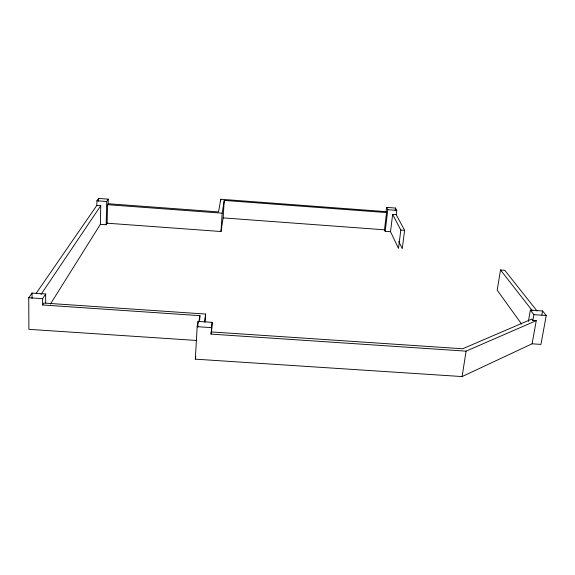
<?xml version="1.0" encoding="UTF-8"?>
<svg xmlns="http://www.w3.org/2000/svg" width="575" height="575" viewBox="0 0 575 575"><rect width="100%" height="100%" fill="white"/><g stroke="black" fill="none" stroke-linecap="round" stroke-linejoin="round"><path stroke-width="0.86" d="M199.676 320.11L199.935 315.661L42.6 304.98L42.6 298.691L45.691 293.998L32.042 293.063L28.75 297.742L28.901 329.338L196.715 340.479M45.684 302.903L45.691 293.998M36.146 293.365L96.837 205.412L96.931 200.79L98.591 198.432L108.265 199.151L108.157 203.73L107.539 204.686L107.115 223.201L106.181 224.753L100.366 224.329L50.406 304.118M98.533 201.092L98.591 198.432M100.366 224.329L100.747 205.699L96.837 205.412M106.181 224.753L106.706 201.516L108.265 199.151M528.367 321.389L530.373 310.119L542.577 310.967L546.25 315.51L540.938 344.403L532.083 343.807L462.106 376.567L195.327 359.159L197.167 326.679L198.123 321.396L212.168 322.345L211.557 332.134M197.807 326.988L198.123 321.396M205.196 322.036L205.67 314.058L43.844 303.054L42.6 304.98M532.083 343.807L536.259 320.649L466.088 351.145L211.018 334.104L212.168 322.345M220.671 200.998L220.778 199.259L386.105 211.65L386.565 212.57L384.481 229.806L385.178 231.322L390.511 231.711L398.497 248.378L400.818 230.086L392.646 214.403L396.218 214.669L404.613 230.367L402.27 248.652L398.734 241.464M107.115 223.201L221.001 231.517L222.166 213.181L224.25 200.416L386.565 212.57M221.001 231.517L223.136 217.889L224.25 200.416M386.105 211.65L386.616 207.395L395.485 208.064L396.75 210.378L396.218 214.669M385.178 231.322L387.802 209.702L386.616 207.395M390.511 231.711L392.646 214.403M395.169 210.63L395.485 208.064M211.018 334.104L211.32 331.933L462.645 348.759L531.832 319.067L532.852 320.412L536.259 320.649M462.106 376.567L466.088 351.145M204.377 321.993L205.67 314.058M537.086 311.032L504.764 270.272L500.523 269.97L497.202 290.195L521.626 324.077M195.327 359.159L195.78 356.507M198.849 321.72L199.935 315.661M220.778 199.259L218.514 211.916L108.157 203.73M532.852 320.412L533.887 314.654L530.373 310.119M541.837 315.035L542.577 310.967M40.998 294.472L100.747 205.699M197.167 326.679L211.42 327.635M28.75 297.742L42.6 298.691M533.887 314.654L546.25 315.51M400.818 230.086L404.613 230.367M223.136 217.889L384.481 229.806M387.802 209.702L396.75 210.378M96.931 200.79L106.706 201.516M107.539 204.686L222.166 213.181M500.523 269.97L532.292 310.701M32.042 293.063L32.063 298.389"/></g></svg>
